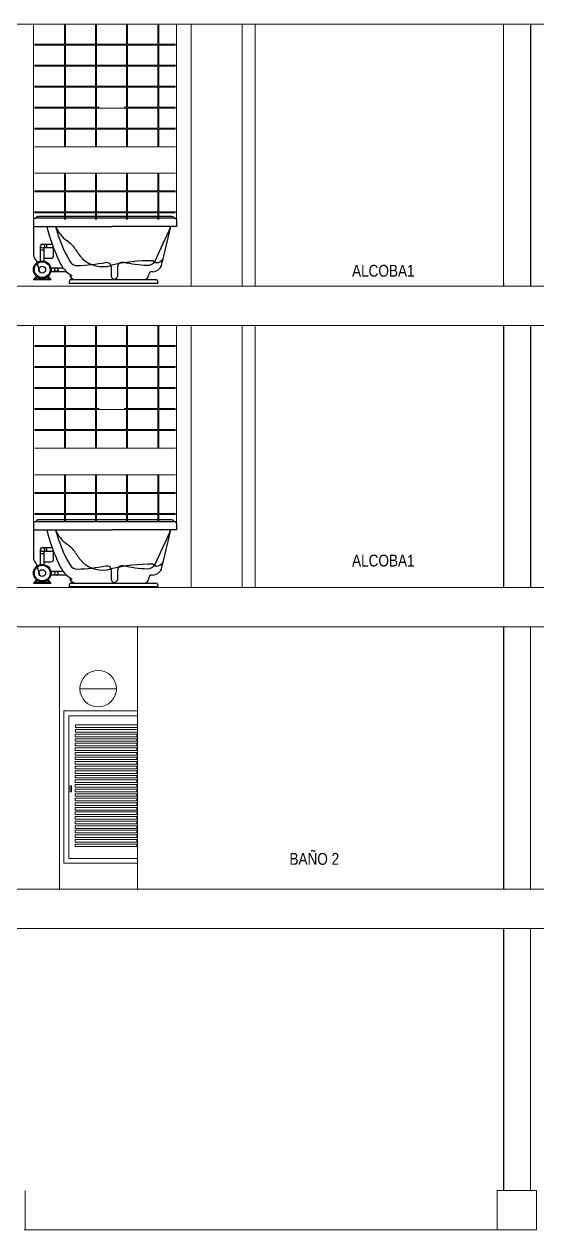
# Model space of a CAD drawing. Extents: x 1270 to 1442, y 932 to 1016.
# Drawn here: x 1428.31 to 1433.51, y 962.55 to 974.79 of the extents above; entities that cross this region are included whole.
import ezdxf

# ---------------------------------------------------------------- set-up
doc = ezdxf.new("R2010")
doc.units = 0
doc.header["$MEASUREMENT"] = 0
doc.layers.add('arquitecturapasito', color=252, linetype='Continuous', lineweight=5)
doc.styles.add('MtXpl_Arial_Narrow', font='')
doc.styles.get('MtXpl_Arial_Narrow').set_extended_font_data('Arial Narrow')

msp = doc.modelspace()

# ---------------------------------------------------------------- linework, layer by layer
for p, q in [((1428.405, 972.803), (1428.405, 972.735)), ((1428.405, 972.735), (1429.202, 972.735)), ((1429.855, 972.735), (1429.202, 972.735)), ((1429.796, 972.735), (1429.711, 972.374)), ((1429.855, 972.803), (1429.855, 972.735)), ((1428.476, 972.382), (1428.476, 972.537)), ((1428.512, 972.492), (1428.476, 972.492)), ((1428.494, 972.555), (1428.596, 972.555)), ((1428.512, 972.382), (1428.512, 972.519)), ((1428.512, 972.519), (1428.609, 972.519)), ((1428.539, 972.519), (1428.539, 972.555)), ((1429.618, 972.385), (1429.653, 972.366)), ((1428.405, 972.194), (1428.435, 972.228)), ((1428.583, 972.194), (1428.553, 972.228)), ((1428.581, 972.313), (1428.705, 972.313)), ((1428.581, 972.277), (1428.737, 972.277)), ((1428.405, 972.194), (1428.583, 972.194)), ((1428.425, 972.203), (1428.442, 972.222)), ((1428.425, 972.203), (1428.563, 972.203)), ((1428.563, 972.203), (1428.546, 972.222)), ((1428.767, 972.176), (1428.767, 972.158)), ((1428.767, 972.158), (1429.665, 972.158)), ((1428.785, 972.194), (1428.828, 972.194)), ((1428.828, 972.194), (1429.647, 972.194)), ((1429.603, 972.194), (1429.647, 972.194)), ((1429.665, 972.176), (1429.665, 972.158)), ((1428.405, 969.723), (1428.405, 969.655)), ((1428.405, 969.655), (1429.202, 969.655)), ((1429.855, 969.655), (1429.202, 969.655)), ((1429.796, 969.655), (1429.711, 969.294)), ((1429.855, 969.723), (1429.855, 969.655)), ((1428.476, 969.302), (1428.476, 969.457)), ((1428.512, 969.412), (1428.476, 969.412)), ((1428.494, 969.475), (1428.596, 969.475)), ((1428.512, 969.302), (1428.512, 969.439)), ((1428.512, 969.439), (1428.609, 969.439)), ((1428.539, 969.439), (1428.539, 969.475)), ((1429.618, 969.305), (1429.653, 969.286)), ((1428.581, 969.233), (1428.705, 969.233)), ((1428.581, 969.197), (1428.737, 969.197)), ((1428.405, 969.114), (1428.435, 969.148)), ((1428.405, 969.114), (1428.583, 969.114)), ((1428.425, 969.123), (1428.442, 969.142)), ((1428.425, 969.123), (1428.563, 969.123)), ((1428.563, 969.123), (1428.546, 969.142)), ((1428.583, 969.114), (1428.553, 969.148)), ((1428.767, 969.096), (1428.767, 969.078)), ((1428.767, 969.078), (1429.665, 969.078)), ((1428.785, 969.114), (1428.828, 969.114)), ((1428.828, 969.114), (1429.647, 969.114)), ((1429.603, 969.114), (1429.647, 969.114)), ((1429.665, 969.096), (1429.665, 969.078))]:
    msp.add_line(p, q)
for points in [[(1428.405, 972.735), (1428.405, 972.438, 0.10594), (1428.432, 972.391), (1428.465, 972.276)], [(1428.539, 972.735, 0.048738), (1428.665, 972.383, 0.177115), (1428.799, 972.232, 0.177115)], [(1428.629, 972.735, 0.073733), (1428.774, 972.383, 0.323277), (1428.851, 972.336, 0.04186), (1429.137, 972.369, -0.48524), (1429.192, 972.325), (1429.192, 972.239, 0.414214), (1429.238, 972.194)], [(1429.796, 972.735, -0.009797), (1429.636, 972.383, -0.323277), (1429.559, 972.336, -0.048609), (1429.314, 972.369, 0.48524), (1429.258, 972.325), (1429.258, 972.239, -0.414214), (1429.213, 972.194)], [(1428.512, 972.411), (1428.582, 972.411, 0.414214), (1428.609, 972.438), (1428.609, 972.519)], [(1428.405, 969.655), (1428.405, 969.358, 0.10594), (1428.432, 969.311), (1428.465, 969.196)], [(1428.539, 969.655, 0.048738), (1428.665, 969.303, 0.177115), (1428.799, 969.152, 0.177115)], [(1428.629, 969.655, 0.073733), (1428.774, 969.303, 0.323277), (1428.851, 969.256, 0.04186), (1429.137, 969.289, -0.48524), (1429.192, 969.245), (1429.192, 969.159, 0.414214), (1429.238, 969.114)], [(1429.796, 969.655, -0.009797), (1429.636, 969.303, -0.323277), (1429.559, 969.256, -0.048609), (1429.314, 969.289, 0.48524), (1429.258, 969.245), (1429.258, 969.159, -0.414214), (1429.213, 969.114)], [(1428.512, 969.331), (1428.582, 969.331, 0.414214), (1428.609, 969.358), (1428.609, 969.439)]]:
    msp.add_lwpolyline(points, format="xyb")
for points in [[(1429.841, 972.817), (1429.202, 972.817), (1428.419, 972.817)], [(1429.809, 972.835), (1429.202, 972.835), (1428.451, 972.835)], [(1429.841, 969.737), (1429.202, 969.737), (1428.419, 969.737)], [(1429.809, 969.755), (1429.202, 969.755), (1428.451, 969.755)]]:
    msp.add_lwpolyline(points)
for centre, radius in [((1428.497, 972.534), 0.0203), ((1428.494, 972.295), 0.089), ((1428.494, 972.295), 0.0799), ((1428.494, 972.295), 0.0348), ((1428.637, 972.295), 0.0181), ((1428.497, 969.454), 0.0203), ((1428.494, 969.215), 0.089), ((1428.494, 969.215), 0.0799), ((1428.494, 969.215), 0.0348), ((1428.637, 969.215), 0.0181)]:
    msp.add_circle(centre, radius)
for centre, radius, start, end in [((1428.419, 972.803), 0.0135, 88.2416, 180), ((1428.418, 972.833), 0.0164, 270.9332, 323.8377), ((1428.451, 972.812), 0.0229, 90, 149.6951), ((1428.935, 972.856), 0.328, 201.6001, 235.3652), ((1429.809, 972.812), 0.0229, 30.3049, 90), ((1429.841, 972.83), 0.0135, 210.3049, 271.7584), ((1429.841, 972.803), 0.0135, 0, 91.7584), ((1428.494, 972.537), 0.0181, 90, 180), ((1428.579, 972.337), 0.301, 32.9973, 55.9103), ((1429.199, 972.707), 0.421, 209.3546, 225.0208), ((1429.109, 972.63), 0.304, 226.683, 285.4721), ((1429.575, 970.81), 1.575, 88.4314, 104.1249), ((1429.611, 972.374), 0.0993, 270, 0), ((1429.648, 972.448), 0.0815, 273.0573, 323.7584), ((1428.828, 972.248), 0.0542, 180, 270), ((1429.53, 972.235), 0.0406, 270, 0), ((1429.611, 972.235), 0.0406, 90, 180), ((1428.785, 972.176), 0.0181, 90, 180), ((1429.647, 972.176), 0.0181, 0, 90), ((1428.419, 969.723), 0.0135, 88.2416, 180), ((1428.418, 969.753), 0.0164, 270.9332, 323.8377), ((1428.451, 969.732), 0.0229, 90, 149.6951), ((1428.935, 969.776), 0.328, 201.6001, 235.3652), ((1429.809, 969.732), 0.0229, 30.3049, 90), ((1429.841, 969.75), 0.0135, 210.3049, 271.7584), ((1429.841, 969.723), 0.0135, 0, 91.7584), ((1428.494, 969.457), 0.0181, 90, 180), ((1428.579, 969.257), 0.301, 32.9973, 55.9103), ((1429.199, 969.627), 0.421, 209.3546, 225.0208), ((1429.109, 969.55), 0.304, 226.683, 285.4721), ((1429.575, 967.73), 1.575, 88.4314, 104.1249), ((1429.611, 969.294), 0.0993, 270, 0), ((1429.648, 969.368), 0.0815, 273.0573, 323.7584), ((1428.828, 969.168), 0.0542, 180, 270), ((1429.611, 969.155), 0.0406, 90, 180), ((1428.785, 969.096), 0.0181, 90, 180), ((1429.53, 969.155), 0.0406, 270, 0), ((1429.647, 969.096), 0.0181, 0, 90)]:
    msp.add_arc(centre, radius, start, end)
at = {"layer": 'arquitecturapasito', "color": 252}
for p, q in [((1422.612, 974.788), (1436.946, 974.788)), ((1428.405, 972.773), (1428.405, 974.788)), ((1428.72, 974.788), (1428.72, 974.585)), ((1428.73, 974.788), (1428.73, 974.585)), ((1429.035, 974.788), (1429.035, 974.585)), ((1429.045, 974.788), (1429.045, 974.585)), ((1429.35, 974.788), (1429.35, 974.585)), ((1429.36, 974.788), (1429.36, 974.585)), ((1429.665, 974.788), (1429.665, 974.585)), ((1429.675, 974.788), (1429.675, 974.585)), ((1429.855, 972.735), (1429.855, 974.788)), ((1430.005, 972.128), (1430.005, 974.788)), ((1430.523, 972.128), (1430.523, 974.788)), ((1430.655, 972.128), (1430.655, 974.788)), ((1433.172, 972.128), (1433.172, 974.788)), ((1433.447, 972.128), (1433.447, 974.788)), ((1433.449, 972.128), (1433.449, 974.788)), ((1428.72, 974.585), (1428.415, 974.585)), ((1428.72, 974.575), (1428.415, 974.575)), ((1428.72, 974.575), (1428.72, 974.372)), ((1429.035, 974.585), (1428.73, 974.585)), ((1429.035, 974.575), (1428.73, 974.575)), ((1428.73, 974.575), (1428.73, 974.372)), ((1429.035, 974.575), (1429.035, 974.372)), ((1429.35, 974.585), (1429.045, 974.585)), ((1429.35, 974.575), (1429.045, 974.575)), ((1429.045, 974.575), (1429.045, 974.372)), ((1429.35, 974.575), (1429.35, 974.372)), ((1429.665, 974.585), (1429.36, 974.585)), ((1429.665, 974.575), (1429.36, 974.575)), ((1429.36, 974.575), (1429.36, 974.372)), ((1429.665, 974.575), (1429.665, 974.372)), ((1429.845, 974.585), (1429.675, 974.585)), ((1429.845, 974.575), (1429.675, 974.575)), ((1429.675, 974.575), (1429.675, 974.372)), ((1428.72, 974.372), (1428.415, 974.372)), ((1428.72, 974.362), (1428.415, 974.362)), ((1428.72, 974.362), (1428.72, 974.159)), ((1429.035, 974.372), (1428.73, 974.372)), ((1429.035, 974.362), (1428.73, 974.362)), ((1428.73, 974.362), (1428.73, 974.159)), ((1429.035, 974.362), (1429.035, 974.159)), ((1429.35, 974.372), (1429.045, 974.372)), ((1429.35, 974.362), (1429.045, 974.362)), ((1429.045, 974.362), (1429.045, 974.159)), ((1429.35, 974.362), (1429.35, 974.159)), ((1429.665, 974.372), (1429.36, 974.372)), ((1429.665, 974.362), (1429.36, 974.362)), ((1429.36, 974.362), (1429.36, 974.159)), ((1429.665, 974.362), (1429.665, 974.159)), ((1429.845, 974.372), (1429.675, 974.372)), ((1429.845, 974.362), (1429.675, 974.362)), ((1429.675, 974.362), (1429.675, 974.159)), ((1428.72, 974.159), (1428.415, 974.159)), ((1428.72, 974.149), (1428.415, 974.149)), ((1428.72, 974.149), (1428.72, 973.946)), ((1429.035, 974.159), (1428.73, 974.159)), ((1429.035, 974.149), (1428.73, 974.149)), ((1428.73, 974.149), (1428.73, 973.946)), ((1429.035, 974.149), (1429.035, 973.946)), ((1429.35, 974.159), (1429.045, 974.159)), ((1429.35, 974.149), (1429.045, 974.149)), ((1429.045, 974.149), (1429.045, 973.946)), ((1429.35, 974.149), (1429.35, 973.946)), ((1429.665, 974.159), (1429.36, 974.159)), ((1429.665, 974.149), (1429.36, 974.149)), ((1429.36, 974.149), (1429.36, 973.946)), ((1429.665, 974.149), (1429.665, 973.946)), ((1429.845, 974.159), (1429.675, 974.159)), ((1429.845, 974.149), (1429.675, 974.149)), ((1429.675, 974.149), (1429.675, 973.946)), ((1428.72, 973.946), (1428.415, 973.946)), ((1429.035, 973.946), (1428.73, 973.946)), ((1429.071, 973.946), (1429.045, 973.946)), ((1429.35, 973.946), (1429.324, 973.946)), ((1429.665, 973.946), (1429.36, 973.946)), ((1429.845, 973.946), (1429.675, 973.946)), ((1428.72, 973.936), (1428.415, 973.936)), ((1428.72, 973.936), (1428.72, 973.733)), ((1429.035, 973.936), (1428.73, 973.936)), ((1428.73, 973.936), (1428.73, 973.733)), ((1429.035, 973.936), (1429.035, 973.733)), ((1429.35, 973.936), (1429.045, 973.936)), ((1429.045, 973.936), (1429.045, 973.733)), ((1429.35, 973.936), (1429.045, 973.936)), ((1429.35, 973.936), (1429.35, 973.733)), ((1429.665, 973.936), (1429.36, 973.936)), ((1429.36, 973.936), (1429.36, 973.733)), ((1429.665, 973.936), (1429.665, 973.733)), ((1429.845, 973.936), (1429.675, 973.936)), ((1429.675, 973.936), (1429.675, 973.733)), ((1428.72, 973.733), (1428.415, 973.733)), ((1428.72, 973.723), (1428.415, 973.723)), ((1428.72, 973.723), (1428.72, 973.543)), ((1429.035, 973.733), (1428.73, 973.733)), ((1429.035, 973.723), (1428.73, 973.723)), ((1428.73, 973.723), (1428.73, 973.543)), ((1429.035, 973.723), (1429.035, 973.543)), ((1429.35, 973.733), (1429.045, 973.733)), ((1429.35, 973.723), (1429.045, 973.723)), ((1429.045, 973.723), (1429.045, 973.543)), ((1429.35, 973.723), (1429.35, 973.543)), ((1429.665, 973.733), (1429.36, 973.733)), ((1429.665, 973.723), (1429.36, 973.723)), ((1429.36, 973.723), (1429.36, 973.543)), ((1429.665, 973.723), (1429.665, 973.543)), ((1429.845, 973.733), (1429.675, 973.733)), ((1429.845, 973.723), (1429.675, 973.723)), ((1429.675, 973.723), (1429.675, 973.543)), ((1428.415, 973.543), (1429.845, 973.543)), ((1428.415, 973.274), (1429.845, 973.274)), ((1428.72, 973.274), (1428.72, 973.094)), ((1428.73, 973.274), (1428.73, 973.094)), ((1429.035, 973.274), (1429.035, 973.094)), ((1429.045, 973.274), (1429.045, 973.094)), ((1429.35, 973.274), (1429.35, 973.094)), ((1429.36, 973.274), (1429.36, 973.094)), ((1429.665, 973.274), (1429.665, 973.094)), ((1429.675, 973.274), (1429.675, 973.094)), ((1428.72, 973.094), (1428.415, 973.094)), ((1428.72, 973.084), (1428.415, 973.084)), ((1428.72, 973.084), (1428.72, 972.881)), ((1429.035, 973.094), (1428.73, 973.094)), ((1429.035, 973.084), (1428.73, 973.084)), ((1428.73, 973.084), (1428.73, 972.881)), ((1429.035, 973.084), (1429.035, 972.881)), ((1429.35, 973.094), (1429.045, 973.094)), ((1429.35, 973.084), (1429.045, 973.084)), ((1429.045, 973.084), (1429.045, 972.881)), ((1429.35, 973.084), (1429.35, 972.881)), ((1429.665, 973.094), (1429.36, 973.094)), ((1429.665, 973.084), (1429.36, 973.084)), ((1429.36, 973.084), (1429.36, 972.881)), ((1429.665, 973.084), (1429.665, 972.881)), ((1429.845, 973.094), (1429.675, 973.094)), ((1429.845, 973.084), (1429.675, 973.084)), ((1429.675, 973.084), (1429.675, 972.881)), ((1428.72, 972.881), (1428.415, 972.881)), ((1428.72, 972.871), (1428.415, 972.871)), ((1428.72, 972.871), (1428.72, 972.805)), ((1429.035, 972.881), (1428.73, 972.881)), ((1429.035, 972.871), (1428.73, 972.871)), ((1428.73, 972.871), (1428.73, 972.805)), ((1429.035, 972.871), (1429.035, 972.805)), ((1429.35, 972.881), (1429.045, 972.881)), ((1429.35, 972.871), (1429.045, 972.871)), ((1429.045, 972.871), (1429.045, 972.805)), ((1429.35, 972.871), (1429.35, 972.805)), ((1429.665, 972.881), (1429.36, 972.881)), ((1429.665, 972.871), (1429.36, 972.871)), ((1429.36, 972.871), (1429.36, 972.805)), ((1429.665, 972.871), (1429.665, 972.805)), ((1429.845, 972.881), (1429.675, 972.881)), ((1429.845, 972.871), (1429.675, 972.871)), ((1429.675, 972.871), (1429.675, 972.805)), ((1422.721, 972.128), (1436.946, 972.128)), ((1433.174, 972.128), (1433.174, 972.158)), ((1422.612, 971.728), (1436.946, 971.728)), ((1428.405, 969.348), (1428.405, 971.728)), ((1428.72, 971.728), (1428.72, 971.525)), ((1428.73, 971.728), (1428.73, 971.525)), ((1429.035, 971.728), (1429.035, 971.525)), ((1429.045, 971.728), (1429.045, 971.525)), ((1429.35, 971.728), (1429.35, 971.525)), ((1429.36, 971.728), (1429.36, 971.525)), ((1429.665, 971.728), (1429.665, 971.525)), ((1429.675, 971.728), (1429.675, 971.525)), ((1429.855, 969.725), (1429.855, 971.728)), ((1430.005, 969.068), (1430.005, 971.728)), ((1430.523, 969.068), (1430.523, 971.728)), ((1430.655, 969.068), (1430.655, 971.728)), ((1433.172, 969.068), (1433.172, 971.728)), ((1433.174, 969.068), (1433.174, 971.728)), ((1433.447, 969.068), (1433.447, 971.728)), ((1433.449, 969.068), (1433.449, 971.728)), ((1428.72, 971.525), (1428.415, 971.525)), ((1428.72, 971.515), (1428.415, 971.515)), ((1428.72, 971.515), (1428.72, 971.312)), ((1429.035, 971.525), (1428.73, 971.525)), ((1429.035, 971.515), (1428.73, 971.515)), ((1428.73, 971.515), (1428.73, 971.312)), ((1429.035, 971.515), (1429.035, 971.312)), ((1429.35, 971.525), (1429.045, 971.525)), ((1429.35, 971.515), (1429.045, 971.515)), ((1429.045, 971.515), (1429.045, 971.312)), ((1429.35, 971.515), (1429.35, 971.312)), ((1429.665, 971.525), (1429.36, 971.525)), ((1429.665, 971.515), (1429.36, 971.515)), ((1429.36, 971.515), (1429.36, 971.312)), ((1429.665, 971.515), (1429.665, 971.312)), ((1429.845, 971.525), (1429.675, 971.525)), ((1429.845, 971.515), (1429.675, 971.515)), ((1429.675, 971.515), (1429.675, 971.312)), ((1428.72, 971.312), (1428.415, 971.312)), ((1428.72, 971.302), (1428.415, 971.302)), ((1428.72, 971.302), (1428.72, 971.099)), ((1429.035, 971.312), (1428.73, 971.312)), ((1429.035, 971.302), (1428.73, 971.302)), ((1428.73, 971.302), (1428.73, 971.099)), ((1429.035, 971.302), (1429.035, 971.099)), ((1429.35, 971.312), (1429.045, 971.312)), ((1429.35, 971.302), (1429.045, 971.302)), ((1429.045, 971.302), (1429.045, 971.099)), ((1429.35, 971.302), (1429.35, 971.099)), ((1429.665, 971.312), (1429.36, 971.312)), ((1429.665, 971.302), (1429.36, 971.302)), ((1429.36, 971.302), (1429.36, 971.099)), ((1429.665, 971.302), (1429.665, 971.099)), ((1429.845, 971.312), (1429.675, 971.312)), ((1429.845, 971.302), (1429.675, 971.302)), ((1429.675, 971.302), (1429.675, 971.099)), ((1428.72, 971.099), (1428.415, 971.099)), ((1428.72, 971.089), (1428.415, 971.089)), ((1428.72, 971.089), (1428.72, 970.886)), ((1429.035, 971.099), (1428.73, 971.099)), ((1429.035, 971.089), (1428.73, 971.089)), ((1428.73, 971.089), (1428.73, 970.886)), ((1429.035, 971.089), (1429.035, 970.886)), ((1429.35, 971.099), (1429.045, 971.099)), ((1429.35, 971.089), (1429.045, 971.089)), ((1429.045, 971.089), (1429.045, 970.886)), ((1429.35, 971.089), (1429.35, 970.886)), ((1429.665, 971.099), (1429.36, 971.099)), ((1429.665, 971.089), (1429.36, 971.089)), ((1429.36, 971.089), (1429.36, 970.886)), ((1429.665, 971.089), (1429.665, 970.886)), ((1429.845, 971.099), (1429.675, 971.099)), ((1429.845, 971.089), (1429.675, 971.089)), ((1429.675, 971.089), (1429.675, 970.886)), ((1428.72, 970.886), (1428.415, 970.886)), ((1429.035, 970.886), (1428.73, 970.886)), ((1429.071, 970.886), (1429.045, 970.886)), ((1429.35, 970.886), (1429.324, 970.886)), ((1429.665, 970.886), (1429.36, 970.886)), ((1429.845, 970.886), (1429.675, 970.886)), ((1428.72, 970.876), (1428.415, 970.876)), ((1428.72, 970.876), (1428.72, 970.673)), ((1429.035, 970.876), (1428.73, 970.876)), ((1428.73, 970.876), (1428.73, 970.673)), ((1429.035, 970.876), (1429.035, 970.673)), ((1429.35, 970.876), (1429.045, 970.876)), ((1429.045, 970.876), (1429.045, 970.673)), ((1429.35, 970.876), (1429.35, 970.673)), ((1429.665, 970.876), (1429.36, 970.876)), ((1429.36, 970.876), (1429.36, 970.673)), ((1429.665, 970.876), (1429.665, 970.673)), ((1429.845, 970.876), (1429.675, 970.876)), ((1429.675, 970.876), (1429.675, 970.673)), ((1428.72, 970.673), (1428.415, 970.673)), ((1428.72, 970.663), (1428.415, 970.663)), ((1428.72, 970.663), (1428.72, 970.483)), ((1429.035, 970.673), (1428.73, 970.673)), ((1429.035, 970.663), (1428.73, 970.663)), ((1428.73, 970.663), (1428.73, 970.483)), ((1429.035, 970.663), (1429.035, 970.483)), ((1429.35, 970.673), (1429.045, 970.673)), ((1429.35, 970.663), (1429.045, 970.663)), ((1429.045, 970.663), (1429.045, 970.483)), ((1429.35, 970.663), (1429.35, 970.483)), ((1429.665, 970.673), (1429.36, 970.673)), ((1429.665, 970.663), (1429.36, 970.663)), ((1429.36, 970.663), (1429.36, 970.483)), ((1429.665, 970.663), (1429.665, 970.483)), ((1429.845, 970.673), (1429.675, 970.673)), ((1429.845, 970.663), (1429.675, 970.663)), ((1429.675, 970.663), (1429.675, 970.483)), ((1428.415, 970.483), (1429.845, 970.483)), ((1428.415, 970.214), (1429.845, 970.214)), ((1428.72, 970.214), (1428.72, 970.034)), ((1428.73, 970.214), (1428.73, 970.034)), ((1429.035, 970.214), (1429.035, 970.034)), ((1429.045, 970.214), (1429.045, 970.034)), ((1429.35, 970.214), (1429.35, 970.034)), ((1429.36, 970.214), (1429.36, 970.034)), ((1429.665, 970.214), (1429.665, 970.034)), ((1429.675, 970.214), (1429.675, 970.034)), ((1428.72, 970.034), (1428.415, 970.034)), ((1428.72, 970.024), (1428.415, 970.024)), ((1428.72, 970.024), (1428.72, 969.821)), ((1429.035, 970.034), (1428.73, 970.034)), ((1429.035, 970.024), (1428.73, 970.024)), ((1428.73, 970.024), (1428.73, 969.821)), ((1429.035, 970.024), (1429.035, 969.821)), ((1429.35, 970.034), (1429.045, 970.034)), ((1429.35, 970.024), (1429.045, 970.024)), ((1429.045, 970.024), (1429.045, 969.821)), ((1429.35, 970.024), (1429.35, 969.821)), ((1429.665, 970.034), (1429.36, 970.034)), ((1429.665, 970.024), (1429.36, 970.024)), ((1429.36, 970.024), (1429.36, 969.821)), ((1429.665, 970.024), (1429.665, 969.821)), ((1429.845, 970.034), (1429.675, 970.034)), ((1429.845, 970.024), (1429.675, 970.024)), ((1429.675, 970.024), (1429.675, 969.821)), ((1428.72, 969.821), (1428.415, 969.821)), ((1428.72, 969.811), (1428.415, 969.811)), ((1428.72, 969.811), (1428.72, 969.745)), ((1429.035, 969.821), (1428.73, 969.821)), ((1429.035, 969.811), (1428.73, 969.811)), ((1428.73, 969.811), (1428.73, 969.745)), ((1429.035, 969.811), (1429.035, 969.745)), ((1429.35, 969.821), (1429.045, 969.821)), ((1429.35, 969.811), (1429.045, 969.811)), ((1429.045, 969.811), (1429.045, 969.745)), ((1429.35, 969.811), (1429.35, 969.745)), ((1429.665, 969.821), (1429.36, 969.821)), ((1429.665, 969.811), (1429.36, 969.811)), ((1429.36, 969.811), (1429.36, 969.745)), ((1429.665, 969.811), (1429.665, 969.745)), ((1429.845, 969.821), (1429.675, 969.821)), ((1429.845, 969.811), (1429.675, 969.811)), ((1429.675, 969.811), (1429.675, 969.745)), ((1422.604, 969.068), (1436.946, 969.068)), ((1422.755, 969.068), (1436.845, 969.068)), ((1422.605, 968.668), (1436.95, 968.668)), ((1428.669, 966.008), (1428.669, 968.668)), ((1429.459, 966.008), (1429.459, 968.668)), ((1433.172, 966.008), (1433.172, 968.668)), ((1433.174, 966.008), (1433.174, 968.668)), ((1433.174, 966.008), (1433.174, 968.668)), ((1433.447, 966.008), (1433.447, 968.668)), ((1428.876, 968.041), (1429.247, 968.041)), ((1428.714, 966.269), (1428.714, 967.817)), ((1428.714, 967.817), (1429.459, 967.817)), ((1428.764, 966.319), (1428.764, 967.767)), ((1428.764, 967.767), (1429.459, 967.767)), ((1428.829, 967.581), (1429.454, 967.581)), ((1428.829, 967.554), (1428.829, 967.581)), ((1428.833, 967.674), (1429.459, 967.674)), ((1428.833, 967.647), (1428.833, 967.674)), ((1429.459, 967.647), (1428.833, 967.647)), ((1428.833, 967.627), (1429.459, 967.627)), ((1428.833, 967.601), (1428.833, 967.627)), ((1429.459, 967.601), (1428.833, 967.601)), ((1429.454, 967.581), (1429.454, 967.554)), ((1429.459, 967.674), (1429.459, 967.647)), ((1429.459, 967.627), (1429.459, 967.601)), ((1429.454, 967.554), (1428.829, 967.554)), ((1428.829, 967.534), (1429.454, 967.534)), ((1428.829, 967.508), (1428.829, 967.534)), ((1429.454, 967.508), (1428.829, 967.508)), ((1428.829, 967.488), (1429.454, 967.488)), ((1428.829, 967.461), (1428.829, 967.488)), ((1429.454, 967.461), (1428.829, 967.461)), ((1429.454, 967.534), (1429.454, 967.508)), ((1429.454, 967.488), (1429.454, 967.461)), ((1428.829, 967.441), (1429.454, 967.441)), ((1428.829, 967.415), (1428.829, 967.441)), ((1429.454, 967.415), (1428.829, 967.415)), ((1428.829, 967.395), (1429.454, 967.395)), ((1428.829, 967.368), (1428.829, 967.395)), ((1429.454, 967.368), (1428.829, 967.368)), ((1428.829, 967.348), (1429.454, 967.348)), ((1428.829, 967.322), (1428.829, 967.348)), ((1429.454, 967.441), (1429.454, 967.415)), ((1429.454, 967.395), (1429.454, 967.368)), ((1429.454, 967.348), (1429.454, 967.322)), ((1429.454, 967.322), (1428.829, 967.322)), ((1428.829, 967.302), (1429.454, 967.302)), ((1428.829, 967.275), (1428.829, 967.302)), ((1429.454, 967.275), (1428.829, 967.275)), ((1428.829, 967.255), (1429.454, 967.255)), ((1428.829, 967.229), (1428.829, 967.255)), ((1429.454, 967.229), (1428.829, 967.229)), ((1428.829, 967.209), (1429.454, 967.209)), ((1428.829, 967.182), (1428.829, 967.209)), ((1429.454, 967.302), (1429.454, 967.275)), ((1429.454, 967.255), (1429.454, 967.229)), ((1429.454, 967.209), (1429.454, 967.182)), ((1429.454, 967.182), (1428.829, 967.182)), ((1428.829, 967.162), (1429.454, 967.162)), ((1428.829, 967.136), (1428.829, 967.162)), ((1429.454, 967.136), (1428.829, 967.136)), ((1428.829, 967.116), (1429.454, 967.116)), ((1428.829, 967.089), (1428.829, 967.116)), ((1429.454, 967.089), (1428.829, 967.089)), ((1429.454, 967.162), (1429.454, 967.136)), ((1429.454, 967.116), (1429.454, 967.089)), ((1428.778, 967.055), (1428.791, 967.055)), ((1428.778, 966.996), (1428.778, 967.055)), ((1428.791, 966.996), (1428.778, 966.996)), ((1428.791, 967.055), (1428.791, 966.996)), ((1428.829, 967.069), (1429.454, 967.069)), ((1428.829, 967.043), (1428.829, 967.069)), ((1429.454, 967.043), (1428.829, 967.043)), ((1428.829, 967.023), (1429.454, 967.023)), ((1428.829, 966.996), (1428.829, 967.023)), ((1429.454, 966.996), (1428.829, 966.996)), ((1428.829, 966.976), (1429.454, 966.976)), ((1428.829, 966.95), (1428.829, 966.976)), ((1429.454, 967.069), (1429.454, 967.043)), ((1429.454, 967.023), (1429.454, 966.996)), ((1429.454, 966.976), (1429.454, 966.95)), ((1429.454, 966.95), (1428.829, 966.95)), ((1428.829, 966.93), (1429.454, 966.93)), ((1428.829, 966.903), (1428.829, 966.93)), ((1429.454, 966.903), (1428.829, 966.903)), ((1428.829, 966.883), (1429.454, 966.883)), ((1428.829, 966.857), (1428.829, 966.883)), ((1429.454, 966.857), (1428.829, 966.857)), ((1429.454, 966.93), (1429.454, 966.903)), ((1429.454, 966.883), (1429.454, 966.857)), ((1428.829, 966.837), (1429.454, 966.837)), ((1428.829, 966.81), (1428.829, 966.837)), ((1429.454, 966.81), (1428.829, 966.81)), ((1428.829, 966.79), (1429.454, 966.79)), ((1428.829, 966.764), (1428.829, 966.79)), ((1429.454, 966.764), (1428.829, 966.764)), ((1428.829, 966.744), (1429.454, 966.744)), ((1428.829, 966.717), (1428.829, 966.744)), ((1429.454, 966.717), (1428.829, 966.717)), ((1429.454, 966.837), (1429.454, 966.81)), ((1429.454, 966.79), (1429.454, 966.764)), ((1429.454, 966.744), (1429.454, 966.717)), ((1428.829, 966.697), (1429.454, 966.697)), ((1428.829, 966.671), (1428.829, 966.697)), ((1429.454, 966.671), (1428.829, 966.671)), ((1428.829, 966.651), (1429.454, 966.651)), ((1428.829, 966.624), (1428.829, 966.651)), ((1429.454, 966.624), (1428.829, 966.624)), ((1428.829, 966.604), (1429.454, 966.604)), ((1428.829, 966.578), (1428.829, 966.604)), ((1429.454, 966.697), (1429.454, 966.671)), ((1429.454, 966.651), (1429.454, 966.624)), ((1429.454, 966.604), (1429.454, 966.578)), ((1429.454, 966.578), (1428.829, 966.578)), ((1428.829, 966.558), (1429.454, 966.558)), ((1428.829, 966.531), (1428.829, 966.558)), ((1429.454, 966.531), (1428.829, 966.531)), ((1428.829, 966.511), (1429.454, 966.511)), ((1428.829, 966.485), (1428.829, 966.511)), ((1429.454, 966.485), (1428.829, 966.485)), ((1429.454, 966.558), (1429.454, 966.531)), ((1429.454, 966.511), (1429.454, 966.485)), ((1428.829, 966.465), (1429.454, 966.465)), ((1428.829, 966.438), (1428.829, 966.465)), ((1429.454, 966.438), (1428.829, 966.438)), ((1429.454, 966.465), (1429.454, 966.438)), ((1429.459, 966.269), (1428.714, 966.269)), ((1429.459, 966.319), (1428.764, 966.319)), ((1422.605, 966.008), (1442.111, 966.008)), ((1422.605, 965.608), (1441.94, 965.608)), ((1433.172, 962.948), (1433.172, 965.608)), ((1433.174, 962.948), (1433.174, 965.608)), ((1433.174, 962.948), (1433.174, 965.608)), ((1433.447, 962.948), (1433.447, 965.608)), ((1433.108, 962.948), (1433.508, 962.948)), ((1428.312, 962.548), (1433.22, 962.548)), ((1433.108, 962.548), (1433.508, 962.548))]:
    msp.add_line(p, q, dxfattribs=at)
at = {"layer": 'arquitecturapasito', "color": 252, "linetype": 'Continuous', "ltscale": 0.02}
for p, q in [((1428.32, 962.548), (1428.32, 962.948)), ((1433.108, 962.548), (1433.108, 962.948)), ((1433.508, 962.548), (1433.508, 962.948))]:
    msp.add_line(p, q, dxfattribs=at)
at = {"layer": 'arquitecturapasito', "color": 252}
msp.add_circle((1429.061, 968.041), 0.185, dxfattribs=at)

# ---------------------------------------------------------------- texts
at = {"layer": 'arquitecturapasito', "color": 252, "style": 'MtXpl_Arial_Narrow'}
for s, p in [('ALCOBA1', (1431.636, 972.224)), ('ALCOBA1', (1431.636, 969.282)), ('BAÑO 2', (1431.001, 966.254))]:
    msp.add_text(s, height=0.12, dxfattribs=at).set_placement(p)

doc.saveas('drawing.dxf')
